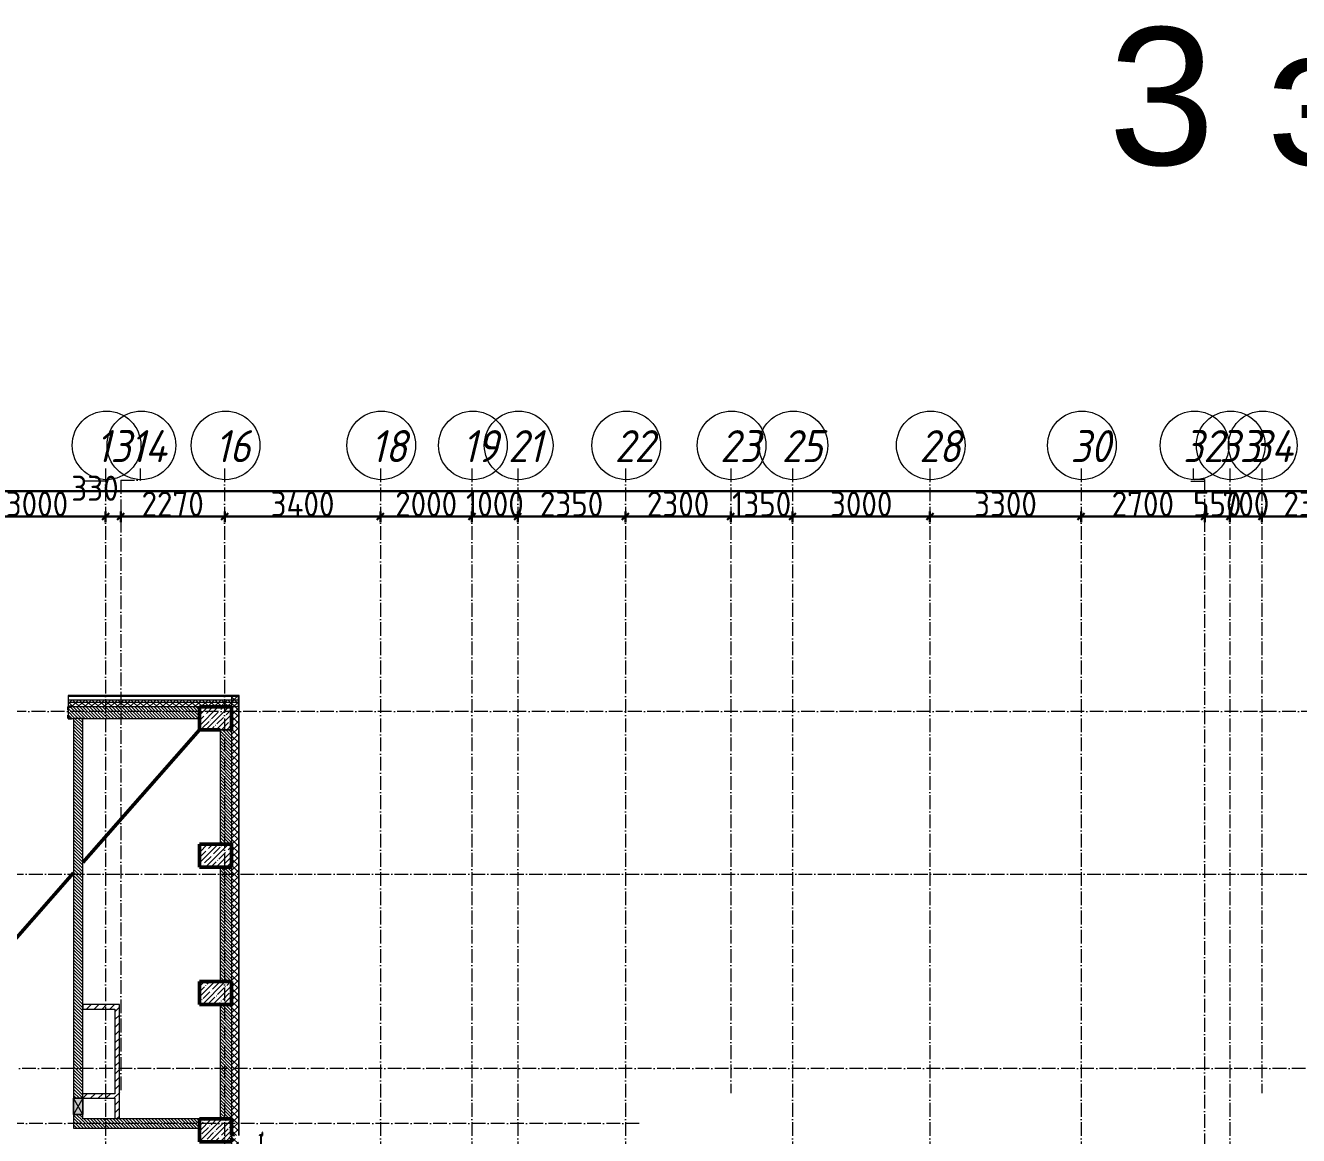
# Model space of a CAD drawing. Header units: millimetres. Extents: x -12989 to 629078, y -109036 to 555275.
# Drawn here: x 302971 to 330771, y -10545 to 13704 of the extents above; entities that cross this region are included whole.
import ezdxf

# ---------------------------------------------------------------- set-up
doc = ezdxf.new("R2010")
doc.units = ezdxf.units.MM
doc.linetypes.add('50_200_ШТРИХ_1Т_ш5_п1_п1_', pattern=[700, 500, -100, 0, -100])
for name, color, linetype, lineweight in [('4 -стяжа', 7, 'Continuous', 30), ('A-____-____-DIMS', 7, 'Continuous', 9), ('A-DETL-____-OTLN-1', 7, 'Continuous', 50), ('A-DETL-GENF-OTLN', 7, 'Continuous', 9), ('A-GENM-____-MCUT', 7, 'Continuous', 25), ('A-GENM-____-OTLN', 7, 'Continuous', 9), ('A-GENM-____-OTLN-1', 7, 'Continuous', 25), ('A-GLAZ-____-OTLN', 7, 'Continuous', 9), ('A-WALL-____-MCUT', 7, 'Continuous', 13), ('A-WALL-____-MCUT-1', 7, 'Continuous', 9), ('A-WALL-____-PATT-1', 7, 'Continuous', 9), ('A-WALL-FNSH-MCUT-1', 7, 'Continuous', 9), ('S-COLS-____-MCUT', 7, 'Continuous', 50), ('S-COLS-____-OTLN', 7, 'Continuous', 9), ('S-GRID-____-IDEN', 7, 'Continuous', 9), ('S-GRID-____-OTLN', 7, 'Continuous', 9), ('S-GRID-____-OTLN-1', 7, '50_200_ШТРИХ_1Т_ш5_п1_п1_', 9)]:
    doc.layers.add(name, color=color, linetype=linetype, lineweight=lineweight)
doc.layers.get('4 -стяжа').off()
doc.styles.add('ISOCPEUR_I_9', font='isocpeui.ttf', dxfattribs={"width": 0.9, "height": 250})
doc.styles.get("Standard").update_dxf_attribs({"font": 'arial.ttf'})
doc.styles.add('СПДС', font='isocpeur.ttf', dxfattribs={"width": 0.9})
doc.dimstyles.new('ISO-2_5_0_9К_БОЛЬШОЙ_ОСИ', dxfattribs={"dimscale": 304.8, "dimtxt": 248.995294, "dimasz": 0.492126, "dimexe": 0.393701, "dimexo": 0, "dimgap": 0, "dimtad": 1, "dimdec": 0, "dimzin": 0, "dimdsep": 46, "dimtxsty": 'ISOCPEUR_I_9', "dimblk1": 'OBLIQUE', "dimblk2": 'OBLIQUE', "dimsah": 1, "dimcen": 0.09, "dimdle": 0.393701, "dimazin": 0, "dimtfac": 1, "dimtdec": 4, "dimtix": 1, "dimtmove": 0, "dimatfit": 3, "dimfxl": 1, "dimtvp": 1, "dimtolj": 1, "dimtzin": 0, "dimarcsym": 2})
doc.dimstyles.new('ISO-2_5_0_9К_БОЛЬШОЙ_ОСИ_1', dxfattribs={"dimscale": 304.8, "dimtxt": 248.995294, "dimasz": 0.492126, "dimexe": 0.393701, "dimexo": 0, "dimgap": 0, "dimtad": 1, "dimdec": 0, "dimzin": 0, "dimdsep": 46, "dimtxsty": 'ISOCPEUR_I_9', "dimblk1": 'OBLIQUE', "dimblk2": 'OBLIQUE', "dimsah": 1, "dimcen": 0.09, "dimdle": 0.393701, "dimazin": 0, "dimtfac": 1, "dimtdec": 4, "dimtix": 1, "dimtmove": 1, "dimatfit": 3, "dimfxl": 1, "dimtvp": 1, "dimtolj": 1, "dimtzin": 0, "dimarcsym": 2})
doc.dimstyles.new('ISO-2_5_0_9К_БОЛЬШОЙ_ОСИ_2', dxfattribs={"dimscale": 304.8, "dimtxt": 248.995294, "dimasz": 0.492126, "dimexe": 0.393701, "dimexo": 0, "dimgap": 0, "dimtad": 1, "dimdec": 0, "dimzin": 0, "dimdsep": 46, "dimtxsty": 'ISOCPEUR_I_9', "dimblk1": 'OBLIQUE', "dimblk2": 'OBLIQUE', "dimsah": 1, "dimcen": 0.09, "dimdle": 0.393701, "dimazin": 0, "dimtfac": 1, "dimtdec": 4, "dimtix": 1, "dimtmove": 2, "dimatfit": 3, "dimfxl": 1, "dimtvp": 1, "dimtolj": 1, "dimtzin": 0, "dimarcsym": 2})
pattern_1 = [(45, (283770.71, -86863.46), (-70.71068, 70.71068), []), (135, (283770.71, -86863.46), (-70.71068, -70.71068), [])]
pattern_2 = [(135, (283770.707, -86863.456), (-35.35534, -35.35534), [])]
pattern_3 = [(45, (283770.71, -86863.46), (-84.85281, 84.85281), [])]

# ---------------------------------------------------------------- blocks, each defined once
blk = doc.blocks.new('BSC_Колонна _Прямоугольная - 500х700-25279857-АР1_План отверстий 3 этажа в осях 1-64_Ю-ЯЯ')
at = {"layer": 'S-COLS-____-OTLN'}
h = blk.add_hatch(dxfattribs=at)
h.set_pattern_fill('FP_16', color=256, style=0, pattern_type=2)
h.set_pattern_definition([(315, (-76431.04, 23350), (114.04925, 114.04925), []), (315, (-76431.04, 23235.95), (114.04925, 114.04925), [201.613, -40.323, 3.353, -36.97])])
h.paths.add_polyline_path([(-250, -350), (250, -350), (250, 350), (-250, 350), (-250, -55)], flags=0)
at = {"layer": 'S-COLS-____-MCUT'}
for p, q in [((250, 350), (-250, 350)), ((-250, 350), (-250, -350)), ((250, -350), (250, 350)), ((-250, -350), (-170, -350)), ((-107, -350), (250, -350))]:
    blk.add_line(p, q, dxfattribs=at)
blk = doc.blocks.new('BSC_Колонна _Прямоугольная - 500х700-V69-АР1_План отверстий 3 этажа в осях 1-64_Ю-ЯЯ')
at = {"layer": 'S-COLS-____-OTLN'}
h = blk.add_hatch(dxfattribs=at)
h.set_pattern_fill('FP_78', color=256, style=0, pattern_type=2)
h.set_pattern_definition([(315, (-79431.04, 23350), (114.04925, 114.04925), []), (315, (-79431.04, 23235.95), (114.04925, 114.04925), [201.613, -40.323, 3.353, -36.97])])
h.paths.add_polyline_path([(-250, -350), (250, -350), (250, 350), (-250, 350)], flags=0)
at = {"layer": 'S-COLS-____-MCUT'}
for p, q in [((250, 350), (-250, 350)), ((-250, 350), (-250, -350)), ((250, -350), (250, 350)), ((-250, -350), (250, -350))]:
    blk.add_line(p, q, dxfattribs=at)
blk = doc.blocks.new('BSC_Колонна _Прямоугольная - 500х700-V70-АР1_План отверстий 3 этажа в осях 1-64_Ю-ЯЯ')
at = {"layer": 'S-COLS-____-OTLN'}
h = blk.add_hatch(dxfattribs=at)
h.set_pattern_fill('FP_79', color=256, style=0, pattern_type=2)
h.set_pattern_definition([(315, (-82431.04, 23350), (114.04925, 114.04925), []), (315, (-82431.04, 23235.95), (114.04925, 114.04925), [201.613, -40.323, 3.353, -36.97])])
h.paths.add_polyline_path([(-250, -350), (250, -350), (250, 350), (-250, 350)], flags=0)
at = {"layer": 'S-COLS-____-MCUT'}
for p, q in [((250, 350), (-250, 350)), ((-250, 350), (-250, -350)), ((250, -350), (250, 350)), ((-250, -350), (250, -350))]:
    blk.add_line(p, q, dxfattribs=at)
blk = doc.blocks.new('Фахверк_СКБ_Уголок - 250_3380-27498580-АР1_План отверстий 3 этажа в осях 1-64_Ю-ЯЯ')
at = {"layer": 'A-GENM-____-MCUT'}
for p, q in [((200, 181), (125, 181)), ((125, 181), (125, 106)), ((125, 106), (131, 106)), ((131, 106), (131, 175)), ((131, 175), (200, 175)), ((200, 175), (200, 181)), ((131, -6), (125, -6)), ((125, -6), (125, -81)), ((125, -81), (200, -81)), ((131, -75), (131, -6)), ((200, -75), (131, -75)), ((200, -81), (200, -75))]:
    blk.add_line(p, q, dxfattribs=at)
blk = doc.blocks.new('ЛМ_Арматурный стержень_ГОСТ 5781-82 - Ø 18 А240-29172526-АР1_План отверстий 3 этажа в осях 1-64_Ю-ЯЯ')
at = {"layer": 'A-GENM-____-OTLN'}
for p, q in [((24334, 76318), (24334, 75518)), ((24334, 76318), (24343, 76318)), ((24343, 76318), (24352, 76318)), ((24352, 75518), (24352, 76318)), ((24343, 75518), (24334, 75518)), ((24352, 75518), (24343, 75518))]:
    blk.add_line(p, q, dxfattribs=at)
blk = doc.blocks.new('ЛМ_Уголок_ГОСТ 8509-93 - L 63х63x6-29176215-АР1_План отверстий 3 этажа в осях 1-64_Ю-ЯЯ')
at = {"layer": 'A-GENM-____-MCUT'}
for p, q in [((24369, 76324), (24312, 76324)), ((24312, 76324), (24312, 76318)), ((24360, 76318), (24375, 76318)), ((24375, 76381), (24369, 76381)), ((24369, 76381), (24369, 76324)), ((24375, 76318), (24375, 76381))]:
    blk.add_line(p, q, dxfattribs=at)
blk = doc.blocks.new('ЛМ_Уголок_ГОСТ 8509-93 - L 63х63x6-29171483-АР1_План отверстий 3 этажа в осях 1-64_Ю-ЯЯ')
at = {"layer": 'A-GENM-____-OTLN'}
for p, q in [((23700, 76324), (23700, 76261)), ((23763, 76324), (23700, 76324)), ((23700, 76261), (23706, 76261)), ((23706, 76261), (23706, 76318)), ((23706, 76318), (23763, 76318)), ((23763, 76318), (23763, 76324))]:
    blk.add_line(p, q, dxfattribs=at)
blk = doc.blocks.new('AR_Отверстие прямоугольное _в стене_ - AR_Отверстие прямоугольное _в стене__ОВ-36906073-АР1_План отверстий 3 этажа в осях 1-64_Ю-ЯЯ')
at = {"layer": 'A-GLAZ-____-OTLN'}
blk.add_hatch(color=256, dxfattribs=at).paths.add_polyline_path([(175, 100), (-175, 100), (-175, -100), (175, -100)], flags=0)
at = {"layer": 'A-DETL-GENF-OTLN'}
for p, q in [((-175, -100), (-175, 100)), ((-175, 100), (175, 100)), ((175, 100), (-175, -100)), ((-175, 100), (175, -100)), ((175, 100), (-175, 100)), ((-175, 100), (-175, -100)), ((175, 100), (175, -100)), ((175, -100), (175, 100)), ((175, -100), (-175, -100)), ((-175, -100), (175, -100))]:
    blk.add_line(p, q, dxfattribs=at)
blk = doc.blocks.new('Ось сетки - Круг_Ø6_00__ISO-2_5_0_9K_-25732049-АР1_План отверстий 3 этажа в осях 1-64_Ю-ЯЯ')
at = {"layer": 'S-GRID-____-IDEN'}
blk.add_circle((0, 0), 3, dxfattribs=at)
blk = doc.blocks.new('_Oblique')
at = {"color": 0, "linetype": 'ByBlock', "lineweight": -2}
blk.add_line((-0.5, -0.5), (0.5, 0.5), dxfattribs=at)
blk = doc.blocks.new('*D2840')
at = {"layer": 'A-____-____-DIMS', "color": 0, "lineweight": -2, "transparency": 16777216}
for p, q in [((301721, 3083), (301721, 2857)), ((304721, 3083), (304721, 2857)), ((301601, 2977), (304841, 2977))]:
    blk.add_line(p, q, dxfattribs=at)
at = {"layer": 'Defpoints', "color": 0, "transparency": 16777216}
for p in [(301721, 3083), (304721, 3083), (304721, 2977)]:
    blk.add_point(p, dxfattribs=at)
at = {"layer": 'A-____-____-DIMS', "color": 0, "lineweight": -2, "transparency": 16777216, "xscale": 150, "yscale": 150, "zscale": 150, "rotation": 180}
blk.add_blockref('_Oblique', (301721, 2977), dxfattribs=at)
at = {"layer": 'A-____-____-DIMS', "color": 0, "lineweight": -2, "transparency": 16777216, "xscale": 150, "yscale": 150, "zscale": 150}
blk.add_blockref('_Oblique', (304721, 2977), dxfattribs=at)
at = {"layer": 'A-____-____-DIMS', "color": 0, "transparency": 16777216, "insert": (303221, 3251), "char_height": 548.6, "attachment_point": 5, "style": 'СПДС'}
blk.add_mtext('\\A1;3000', dxfattribs=at)
blk = doc.blocks.new('*D2841')
at = {"layer": 'A-____-____-DIMS', "color": 0, "lineweight": -2, "transparency": 16777216}
for p, q in [((304721, 3083), (304721, 2857)), ((305051, 3083), (305051, 2857)), ((304601, 2977), (305171, 2977))]:
    blk.add_line(p, q, dxfattribs=at)
at = {"layer": 'Defpoints', "color": 0, "transparency": 16777216}
for p in [(304721, 3083), (305051, 3083), (305051, 2977)]:
    blk.add_point(p, dxfattribs=at)
at = {"layer": 'A-____-____-DIMS', "color": 0, "lineweight": -2, "transparency": 16777216, "xscale": 150, "yscale": 150, "zscale": 150, "rotation": 180}
blk.add_blockref('_Oblique', (304721, 2977), dxfattribs=at)
at = {"layer": 'A-____-____-DIMS', "color": 0, "lineweight": -2, "transparency": 16777216, "xscale": 150, "yscale": 150, "zscale": 150}
blk.add_blockref('_Oblique', (305051, 2977), dxfattribs=at)
at = {"layer": 'A-____-____-DIMS', "color": 0, "transparency": 16777216, "insert": (303972, 3868), "char_height": 548.6, "attachment_point": 1, "line_spacing_factor": 1.149209, "style": 'СПДС'}
blk.add_mtext('\\A1;330', dxfattribs=at)
blk = doc.blocks.new('*D2842')
at = {"layer": 'A-____-____-DIMS', "color": 0, "lineweight": -2, "transparency": 16777216}
for p, q in [((305051, 3083), (305051, 2857)), ((307321, 3083), (307321, 2857)), ((304931, 2977), (307441, 2977))]:
    blk.add_line(p, q, dxfattribs=at)
at = {"layer": 'Defpoints', "color": 0, "transparency": 16777216}
for p in [(305051, 3083), (307321, 3083), (307321, 2977)]:
    blk.add_point(p, dxfattribs=at)
at = {"layer": 'A-____-____-DIMS', "color": 0, "lineweight": -2, "transparency": 16777216, "xscale": 150, "yscale": 150, "zscale": 150, "rotation": 180}
blk.add_blockref('_Oblique', (305051, 2977), dxfattribs=at)
at = {"layer": 'A-____-____-DIMS', "color": 0, "lineweight": -2, "transparency": 16777216, "xscale": 150, "yscale": 150, "zscale": 150}
blk.add_blockref('_Oblique', (307321, 2977), dxfattribs=at)
at = {"layer": 'A-____-____-DIMS', "color": 0, "transparency": 16777216, "insert": (306186, 3251), "char_height": 548.6, "attachment_point": 5, "style": 'СПДС'}
blk.add_mtext('\\A1;2270', dxfattribs=at)
blk = doc.blocks.new('*D2843')
at = {"layer": 'A-____-____-DIMS', "color": 0, "lineweight": -2, "transparency": 16777216}
for p, q in [((307321, 3083), (307321, 2857)), ((310721, 3083), (310721, 2857)), ((307201, 2977), (310841, 2977))]:
    blk.add_line(p, q, dxfattribs=at)
at = {"layer": 'Defpoints', "color": 0, "transparency": 16777216}
for p in [(307321, 3083), (310721, 3083), (310721, 2977)]:
    blk.add_point(p, dxfattribs=at)
at = {"layer": 'A-____-____-DIMS', "color": 0, "lineweight": -2, "transparency": 16777216, "xscale": 150, "yscale": 150, "zscale": 150, "rotation": 180}
blk.add_blockref('_Oblique', (307321, 2977), dxfattribs=at)
at = {"layer": 'A-____-____-DIMS', "color": 0, "lineweight": -2, "transparency": 16777216, "xscale": 150, "yscale": 150, "zscale": 150}
blk.add_blockref('_Oblique', (310721, 2977), dxfattribs=at)
at = {"layer": 'A-____-____-DIMS', "color": 0, "transparency": 16777216, "insert": (309021, 3251), "char_height": 548.6, "attachment_point": 5, "style": 'СПДС'}
blk.add_mtext('\\A1;3400', dxfattribs=at)
blk = doc.blocks.new('*D2844')
at = {"layer": 'A-____-____-DIMS', "color": 0, "lineweight": -2, "transparency": 16777216}
for p, q in [((310721, 3083), (310721, 2857)), ((312721, 3083), (312721, 2857)), ((310601, 2977), (312841, 2977))]:
    blk.add_line(p, q, dxfattribs=at)
at = {"layer": 'Defpoints', "color": 0, "transparency": 16777216}
for p in [(310721, 3083), (312721, 3083), (312721, 2977)]:
    blk.add_point(p, dxfattribs=at)
at = {"layer": 'A-____-____-DIMS', "color": 0, "lineweight": -2, "transparency": 16777216, "xscale": 150, "yscale": 150, "zscale": 150, "rotation": 180}
blk.add_blockref('_Oblique', (310721, 2977), dxfattribs=at)
at = {"layer": 'A-____-____-DIMS', "color": 0, "lineweight": -2, "transparency": 16777216, "xscale": 150, "yscale": 150, "zscale": 150}
blk.add_blockref('_Oblique', (312721, 2977), dxfattribs=at)
at = {"layer": 'A-____-____-DIMS', "color": 0, "transparency": 16777216, "insert": (311721, 3251), "char_height": 548.6, "attachment_point": 5, "style": 'СПДС'}
blk.add_mtext('\\A1;2000', dxfattribs=at)
blk = doc.blocks.new('*D2845')
at = {"layer": 'A-____-____-DIMS', "color": 0, "lineweight": -2, "transparency": 16777216}
for p, q in [((312721, 3083), (312721, 2857)), ((313721, 3083), (313721, 2857)), ((312721, 2977), (312571, 2977)), ((312721, 2977), (313721, 2977)), ((313721, 2977), (313871, 2977))]:
    blk.add_line(p, q, dxfattribs=at)
at = {"layer": 'Defpoints', "color": 0, "transparency": 16777216}
for p in [(312721, 3083), (313721, 3083), (313721, 2977)]:
    blk.add_point(p, dxfattribs=at)
at = {"layer": 'A-____-____-DIMS', "color": 0, "lineweight": -2, "transparency": 16777216, "xscale": 150, "yscale": 150, "zscale": 150}
blk.add_blockref('_Oblique', (312721, 2977), dxfattribs=at)
at = {"layer": 'A-____-____-DIMS', "color": 0, "lineweight": -2, "transparency": 16777216, "xscale": 150, "yscale": 150, "zscale": 150, "rotation": 180}
blk.add_blockref('_Oblique', (313721, 2977), dxfattribs=at)
at = {"layer": 'A-____-____-DIMS', "color": 0, "transparency": 16777216, "insert": (313221, 3251), "char_height": 548.6, "attachment_point": 5, "style": 'СПДС'}
blk.add_mtext('\\A1;1000', dxfattribs=at)
blk = doc.blocks.new('*D2846')
at = {"layer": 'A-____-____-DIMS', "color": 0, "lineweight": -2, "transparency": 16777216}
for p, q in [((313721, 3083), (313721, 2857)), ((316071, 3083), (316071, 2857)), ((313601, 2977), (316191, 2977))]:
    blk.add_line(p, q, dxfattribs=at)
at = {"layer": 'Defpoints', "color": 0, "transparency": 16777216}
for p in [(313721, 3083), (316071, 3083), (316071, 2977)]:
    blk.add_point(p, dxfattribs=at)
at = {"layer": 'A-____-____-DIMS', "color": 0, "lineweight": -2, "transparency": 16777216, "xscale": 150, "yscale": 150, "zscale": 150, "rotation": 180}
blk.add_blockref('_Oblique', (313721, 2977), dxfattribs=at)
at = {"layer": 'A-____-____-DIMS', "color": 0, "lineweight": -2, "transparency": 16777216, "xscale": 150, "yscale": 150, "zscale": 150}
blk.add_blockref('_Oblique', (316071, 2977), dxfattribs=at)
at = {"layer": 'A-____-____-DIMS', "color": 0, "transparency": 16777216, "insert": (314896, 3251), "char_height": 548.6, "attachment_point": 5, "style": 'СПДС'}
blk.add_mtext('\\A1;2350', dxfattribs=at)
blk = doc.blocks.new('*D2847')
at = {"layer": 'A-____-____-DIMS', "color": 0, "lineweight": -2, "transparency": 16777216}
for p, q in [((316071, 3083), (316071, 2857)), ((318371, 3083), (318371, 2857)), ((315951, 2977), (318491, 2977))]:
    blk.add_line(p, q, dxfattribs=at)
at = {"layer": 'Defpoints', "color": 0, "transparency": 16777216}
for p in [(316071, 3083), (318371, 3083), (318371, 2977)]:
    blk.add_point(p, dxfattribs=at)
at = {"layer": 'A-____-____-DIMS', "color": 0, "lineweight": -2, "transparency": 16777216, "xscale": 150, "yscale": 150, "zscale": 150, "rotation": 180}
blk.add_blockref('_Oblique', (316071, 2977), dxfattribs=at)
at = {"layer": 'A-____-____-DIMS', "color": 0, "lineweight": -2, "transparency": 16777216, "xscale": 150, "yscale": 150, "zscale": 150}
blk.add_blockref('_Oblique', (318371, 2977), dxfattribs=at)
at = {"layer": 'A-____-____-DIMS', "color": 0, "transparency": 16777216, "insert": (317221, 3251), "char_height": 548.6, "attachment_point": 5, "style": 'СПДС'}
blk.add_mtext('\\A1;2300', dxfattribs=at)
blk = doc.blocks.new('*D2848')
at = {"layer": 'A-____-____-DIMS', "color": 0, "lineweight": -2, "transparency": 16777216}
for p, q in [((318371, 3083), (318371, 2857)), ((319721, 3083), (319721, 2857)), ((318251, 2977), (319841, 2977))]:
    blk.add_line(p, q, dxfattribs=at)
at = {"layer": 'Defpoints', "color": 0, "transparency": 16777216}
for p in [(318371, 3083), (319721, 3083), (319721, 2977)]:
    blk.add_point(p, dxfattribs=at)
at = {"layer": 'A-____-____-DIMS', "color": 0, "lineweight": -2, "transparency": 16777216, "xscale": 150, "yscale": 150, "zscale": 150, "rotation": 180}
blk.add_blockref('_Oblique', (318371, 2977), dxfattribs=at)
at = {"layer": 'A-____-____-DIMS', "color": 0, "lineweight": -2, "transparency": 16777216, "xscale": 150, "yscale": 150, "zscale": 150}
blk.add_blockref('_Oblique', (319721, 2977), dxfattribs=at)
at = {"layer": 'A-____-____-DIMS', "color": 0, "transparency": 16777216, "insert": (319046, 3251), "char_height": 548.6, "attachment_point": 5, "style": 'СПДС'}
blk.add_mtext('\\A1;1350', dxfattribs=at)
blk = doc.blocks.new('*D2849')
at = {"layer": 'A-____-____-DIMS', "color": 0, "lineweight": -2, "transparency": 16777216}
for p, q in [((319721, 3083), (319721, 2857)), ((322721, 3083), (322721, 2857)), ((319601, 2977), (322841, 2977))]:
    blk.add_line(p, q, dxfattribs=at)
at = {"layer": 'Defpoints', "color": 0, "transparency": 16777216}
for p in [(319721, 3083), (322721, 3083), (322721, 2977)]:
    blk.add_point(p, dxfattribs=at)
at = {"layer": 'A-____-____-DIMS', "color": 0, "lineweight": -2, "transparency": 16777216, "xscale": 150, "yscale": 150, "zscale": 150, "rotation": 180}
blk.add_blockref('_Oblique', (319721, 2977), dxfattribs=at)
at = {"layer": 'A-____-____-DIMS', "color": 0, "lineweight": -2, "transparency": 16777216, "xscale": 150, "yscale": 150, "zscale": 150}
blk.add_blockref('_Oblique', (322721, 2977), dxfattribs=at)
at = {"layer": 'A-____-____-DIMS', "color": 0, "transparency": 16777216, "insert": (321221, 3251), "char_height": 548.6, "attachment_point": 5, "style": 'СПДС'}
blk.add_mtext('\\A1;3000', dxfattribs=at)
blk = doc.blocks.new('*D2850')
at = {"layer": 'A-____-____-DIMS', "color": 0, "lineweight": -2, "transparency": 16777216}
for p, q in [((322721, 3083), (322721, 2857)), ((326021, 3083), (326021, 2857)), ((322601, 2977), (326141, 2977))]:
    blk.add_line(p, q, dxfattribs=at)
at = {"layer": 'Defpoints', "color": 0, "transparency": 16777216}
for p in [(322721, 3083), (326021, 3083), (326021, 2977)]:
    blk.add_point(p, dxfattribs=at)
at = {"layer": 'A-____-____-DIMS', "color": 0, "lineweight": -2, "transparency": 16777216, "xscale": 150, "yscale": 150, "zscale": 150, "rotation": 180}
blk.add_blockref('_Oblique', (322721, 2977), dxfattribs=at)
at = {"layer": 'A-____-____-DIMS', "color": 0, "lineweight": -2, "transparency": 16777216, "xscale": 150, "yscale": 150, "zscale": 150}
blk.add_blockref('_Oblique', (326021, 2977), dxfattribs=at)
at = {"layer": 'A-____-____-DIMS', "color": 0, "transparency": 16777216, "insert": (324371, 3251), "char_height": 548.6, "attachment_point": 5, "style": 'СПДС'}
blk.add_mtext('\\A1;3300', dxfattribs=at)
blk = doc.blocks.new('*D2851')
at = {"layer": 'A-____-____-DIMS', "color": 0, "lineweight": -2, "transparency": 16777216}
for p, q in [((326021, 3083), (326021, 2857)), ((328721, 3083), (328721, 2857)), ((325901, 2977), (328841, 2977))]:
    blk.add_line(p, q, dxfattribs=at)
at = {"layer": 'Defpoints', "color": 0, "transparency": 16777216}
for p in [(326021, 3083), (328721, 3083), (328721, 2977)]:
    blk.add_point(p, dxfattribs=at)
at = {"layer": 'A-____-____-DIMS', "color": 0, "lineweight": -2, "transparency": 16777216, "xscale": 150, "yscale": 150, "zscale": 150, "rotation": 180}
blk.add_blockref('_Oblique', (326021, 2977), dxfattribs=at)
at = {"layer": 'A-____-____-DIMS', "color": 0, "lineweight": -2, "transparency": 16777216, "xscale": 150, "yscale": 150, "zscale": 150}
blk.add_blockref('_Oblique', (328721, 2977), dxfattribs=at)
at = {"layer": 'A-____-____-DIMS', "color": 0, "transparency": 16777216, "insert": (327371, 3251), "char_height": 548.6, "attachment_point": 5, "style": 'СПДС'}
blk.add_mtext('\\A1;2700', dxfattribs=at)
blk = doc.blocks.new('*D2852')
at = {"layer": 'A-____-____-DIMS', "color": 0, "lineweight": -2, "transparency": 16777216}
for p, q in [((328721, 3083), (328721, 2857)), ((329271, 3083), (329271, 2857)), ((328721, 2977), (328571, 2977)), ((328721, 2977), (329271, 2977)), ((329271, 2977), (329421, 2977))]:
    blk.add_line(p, q, dxfattribs=at)
at = {"layer": 'Defpoints', "color": 0, "transparency": 16777216}
for p in [(328721, 3083), (329271, 3083), (329271, 2977)]:
    blk.add_point(p, dxfattribs=at)
at = {"layer": 'A-____-____-DIMS', "color": 0, "lineweight": -2, "transparency": 16777216, "xscale": 150, "yscale": 150, "zscale": 150}
blk.add_blockref('_Oblique', (328721, 2977), dxfattribs=at)
at = {"layer": 'A-____-____-DIMS', "color": 0, "lineweight": -2, "transparency": 16777216, "xscale": 150, "yscale": 150, "zscale": 150, "rotation": 180}
blk.add_blockref('_Oblique', (329271, 2977), dxfattribs=at)
at = {"layer": 'A-____-____-DIMS', "color": 0, "transparency": 16777216, "insert": (328996, 3251), "char_height": 548.6, "attachment_point": 5, "style": 'СПДС'}
blk.add_mtext('\\A1;550', dxfattribs=at)
blk = doc.blocks.new('*D2853')
at = {"layer": 'A-____-____-DIMS', "color": 0, "lineweight": -2, "transparency": 16777216}
for p, q in [((329271, 3083), (329271, 2857)), ((329971, 3083), (329971, 2857)), ((329271, 2977), (329121, 2977)), ((329271, 2977), (329971, 2977)), ((329971, 2977), (330121, 2977))]:
    blk.add_line(p, q, dxfattribs=at)
at = {"layer": 'Defpoints', "color": 0, "transparency": 16777216}
for p in [(329271, 3083), (329971, 3083), (329971, 2977)]:
    blk.add_point(p, dxfattribs=at)
at = {"layer": 'A-____-____-DIMS', "color": 0, "lineweight": -2, "transparency": 16777216, "xscale": 150, "yscale": 150, "zscale": 150}
blk.add_blockref('_Oblique', (329271, 2977), dxfattribs=at)
at = {"layer": 'A-____-____-DIMS', "color": 0, "lineweight": -2, "transparency": 16777216, "xscale": 150, "yscale": 150, "zscale": 150, "rotation": 180}
blk.add_blockref('_Oblique', (329971, 2977), dxfattribs=at)
at = {"layer": 'A-____-____-DIMS', "color": 0, "transparency": 16777216, "insert": (329621, 3251), "char_height": 548.6, "attachment_point": 5, "style": 'СПДС'}
blk.add_mtext('\\A1;700', dxfattribs=at)
blk = doc.blocks.new('*D2854')
at = {"layer": 'A-____-____-DIMS', "color": 0, "lineweight": -2, "transparency": 16777216}
for p, q in [((329971, 3083), (329971, 2857)), ((332271, 3083), (332271, 2857)), ((329851, 2977), (332391, 2977))]:
    blk.add_line(p, q, dxfattribs=at)
at = {"layer": 'Defpoints', "color": 0, "transparency": 16777216}
for p in [(329971, 3083), (332271, 3083), (332271, 2977)]:
    blk.add_point(p, dxfattribs=at)
at = {"layer": 'A-____-____-DIMS', "color": 0, "lineweight": -2, "transparency": 16777216, "xscale": 150, "yscale": 150, "zscale": 150, "rotation": 180}
blk.add_blockref('_Oblique', (329971, 2977), dxfattribs=at)
at = {"layer": 'A-____-____-DIMS', "color": 0, "lineweight": -2, "transparency": 16777216, "xscale": 150, "yscale": 150, "zscale": 150}
blk.add_blockref('_Oblique', (332271, 2977), dxfattribs=at)
at = {"layer": 'A-____-____-DIMS', "color": 0, "transparency": 16777216, "insert": (331121, 3251), "char_height": 548.6, "attachment_point": 5, "style": 'СПДС'}
blk.add_mtext('\\A1;2300', dxfattribs=at)
blk = doc.blocks.new('*D2873')
at = {"layer": 'A-____-____-DIMS', "color": 0, "lineweight": -2, "transparency": 16777216}
for p, q in [((281421, 3635), (281421, 3409)), ((384921, 3635), (384921, 3409)), ((281301, 3529), (332155, 3529)), ((385041, 3529), (334032, 3529))]:
    blk.add_line(p, q, dxfattribs=at)
at = {"layer": 'Defpoints', "color": 0, "transparency": 16777216}
for p in [(281421, 3635), (384921, 3635), (384921, 3529)]:
    blk.add_point(p, dxfattribs=at)
at = {"layer": 'A-____-____-DIMS', "color": 0, "lineweight": -2, "transparency": 16777216, "xscale": 150, "yscale": 150, "zscale": 150, "rotation": 180}
blk.add_blockref('_Oblique', (281421, 3529), dxfattribs=at)
at = {"layer": 'A-____-____-DIMS', "color": 0, "lineweight": -2, "transparency": 16777216, "xscale": 150, "yscale": 150, "zscale": 150}
blk.add_blockref('_Oblique', (384921, 3529), dxfattribs=at)
at = {"layer": 'A-____-____-DIMS', "color": 0, "transparency": 16777216, "insert": (332155, 4055), "char_height": 548.6, "attachment_point": 1, "line_spacing_factor": 1.149209, "style": 'СПДС'}
blk.add_mtext('\\A1;103500', dxfattribs=at)
blk = doc.blocks.new('3эт')
at = {"layer": 'S-GRID-____-OTLN-1', "color": 251, "ltscale": 0.6, "true_color": 0x636466}
for p, q in [((304720.7, 4029.4), (304720.7, -33971.9)), ((305481.8, 3771.1), (305481.8, 4029.4)), ((307320.7, 4029.4), (307320.7, -20188)), ((310720.7, 4029.4), (310720.7, -33971.9)), ((312720.7, 4029.4), (312720.7, -20188)), ((313720.7, 4029.4), (313720.7, -33971.9)), ((316070.7, 4029.4), (316070.7, -20188)), ((318370.7, 4029.4), (318370.7, -9616.1)), ((319720.7, 4029.4), (319720.7, -33971.9)), ((322720.7, 4029.4), (322720.7, -33971.9)), ((326020.7, 4029.4), (326020.7, -20188)), ((328480.3, 3785.7), (328480.3, 4029.4)), ((329270.7, 4029.4), (329270.7, -33971.9)), ((329970.7, 4029.4), (329970.7, -9616.1)), ((305050.7, 3771.1), (305050.7, -9616.1)), ((305050.7, 3771.1), (305481.8, 3771.1)), ((328720.7, 3785.7), (328480.3, 3785.7)), ((328720.7, 3785.7), (328720.7, -33833.1)), ((387845.1, -1282.4), (279101.9, -1282.4)), ((279101.9, -4832.4), (387845.1, -4832.4)), ((330925.3, -9082.4), (279101.9, -9082.4)), ((316375.7, -10282.4), (279101.9, -10282.4))]:
    blk.add_line(p, q, dxfattribs=at)
at = {"layer": 'S-GRID-____-IDEN', "xscale": 250, "yscale": 250, "zscale": 99.99999999999993, "rotation": 180}
for p in [(304740.6, 4531.9), (305501.7, 4531.9), (307340.6, 4531.9), (310740.6, 4531.9), (312740.6, 4531.9), (313740.6, 4531.9), (316090.6, 4531.9), (318390.6, 4531.9), (319740.6, 4531.9), (322740.6, 4531.9), (326040.6, 4531.9), (328500.2, 4531.9), (329290.6, 4531.9), (329990.6, 4531.9)]:
    blk.add_blockref('Ось сетки - Круг_Ø6_00__ISO-2_5_0_9K_-25732049-АР1_План отверстий 3 этажа в осях 1-64_Ю-ЯЯ', p, dxfattribs=at)
at = {"layer": 'S-GRID-____-IDEN', "char_height": 700, "attachment_point": 1, "style": 'ISOCPEUR_I_9'}
for s, insert, width in [('13', (304513, 4864.3), 346.329), ('14', (305265.1, 4864.3), 367.975), ('16', (307113, 4864.3), 346.329), ('18', (310513, 4864.3), 346.329), ('19', (312513, 4864.3), 346.329), ('21', (313513, 4864.3), 346.329), ('22', (315839.1, 4864.3), 404.05), ('23', (318139.1, 4864.3), 404.05), ('25', (319489.1, 4864.3), 404.05), ('28', (322489.1, 4864.3), 404.05), ('30', (325789.1, 4864.3), 404.05), ('32', (328248.7, 4864.3), 404.05), ('33', (329039.1, 4864.3), 404.05), ('34', (329730.1, 4864.3), 425.696)]:
    blk.add_mtext(s, dxfattribs=dict(at, insert=insert, width=width))
at = {"layer": 'A-____-____-DIMS'}
for base, p1, p2, dimstyle, override, picture, middle in [((384920.7, 3529.2), (281420.7, 3635.3), (384920.7, 3635.3), 'ISO-2_5_0_9К_БОЛЬШОЙ_ОСИ_2', {"dimtxt": 1.8, "dimpost": '<>', "dimtxsty": 'СПДС', "dimfxl": 103500}, '*D2873', (333093.6, 3689.2)), ((305050.7, 2977), (304720.7, 3083.1), (305050.7, 3083.1), 'ISO-2_5_0_9К_БОЛЬШОЙ_ОСИ_1', {"dimtxt": 1.8, "dimpost": '<>', "dimtxsty": 'СПДС', "dimfxl": 330}, '*D2841', (304441.3, 3136.9))]:
    dim = blk.add_linear_dim(base=base, p1=p1, p2=p2, dimstyle=dimstyle, override=override, dxfattribs=at)
    dim.commit()
    dim.dimension.update_dxf_attribs({"geometry": picture, "text_midpoint": middle, "dimtype": 160})
for base, p1, p2, override, picture, middle in [((304720.7, 2977), (301720.7, 3083.1), (304720.7, 3083.1), {"dimtxt": 1.8, "dimpost": '<>', "dimtxsty": 'СПДС', "dimfxl": 3000}, '*D2840', (303220.7, 3251.3)), ((307320.7, 2977), (305050.7, 3083.1), (307320.7, 3083.1), {"dimtxt": 1.8, "dimpost": '<>', "dimtxsty": 'СПДС', "dimfxl": 2270}, '*D2842', (306185.7, 3251.3)), ((310720.7, 2977), (307320.7, 3083.1), (310720.7, 3083.1), {"dimtxt": 1.8, "dimpost": '<>', "dimtxsty": 'СПДС', "dimfxl": 3400}, '*D2843', (309020.7, 3251.3)), ((312720.7, 2977), (310720.7, 3083.1), (312720.7, 3083.1), {"dimtxt": 1.8, "dimpost": '<>', "dimtxsty": 'СПДС', "dimfxl": 2000}, '*D2844', (311720.7, 3251.3)), ((313720.7, 2977), (312720.7, 3083.1), (313720.7, 3083.1), {"dimtxt": 1.8, "dimpost": '<>', "dimtxsty": 'СПДС', "dimfxl": 1000}, '*D2845', (313220.7, 3251.3)), ((316070.7, 2977), (313720.7, 3083.1), (316070.7, 3083.1), {"dimtxt": 1.8, "dimpost": '<>', "dimtxsty": 'СПДС', "dimfxl": 2350}, '*D2846', (314895.7, 3251.3)), ((318370.7, 2977), (316070.7, 3083.1), (318370.7, 3083.1), {"dimtxt": 1.8, "dimpost": '<>', "dimtxsty": 'СПДС', "dimfxl": 2300}, '*D2847', (317220.7, 3251.3)), ((319720.7, 2977), (318370.7, 3083.1), (319720.7, 3083.1), {"dimtxt": 1.8, "dimpost": '<>', "dimtxsty": 'СПДС', "dimfxl": 1350}, '*D2848', (319045.7, 3251.3)), ((322720.7, 2977), (319720.7, 3083.1), (322720.7, 3083.1), {"dimtxt": 1.8, "dimpost": '<>', "dimtxsty": 'СПДС', "dimfxl": 3000}, '*D2849', (321220.7, 3251.3)), ((326020.7, 2977), (322720.7, 3083.1), (326020.7, 3083.1), {"dimtxt": 1.8, "dimpost": '<>', "dimtxsty": 'СПДС', "dimfxl": 3300}, '*D2850', (324370.7, 3251.3)), ((328720.7, 2977), (326020.7, 3083.1), (328720.7, 3083.1), {"dimtxt": 1.8, "dimpost": '<>', "dimtxsty": 'СПДС', "dimfxl": 2700}, '*D2851', (327370.7, 3251.3)), ((329270.7, 2977), (328720.7, 3083.1), (329270.7, 3083.1), {"dimtxt": 1.8, "dimpost": '<>', "dimtxsty": 'СПДС', "dimfxl": 550}, '*D2852', (328995.7, 3251.3)), ((329970.7, 2977), (329270.7, 3083.1), (329970.7, 3083.1), {"dimtxt": 1.8, "dimpost": '<>', "dimtxsty": 'СПДС', "dimfxl": 700}, '*D2853', (329620.7, 3251.3)), ((332270.7, 2977), (329970.7, 3083.1), (332270.7, 3083.1), {"dimtxt": 1.8, "dimpost": '<>', "dimtxsty": 'СПДС', "dimfxl": 2300}, '*D2854', (331120.7, 3251.3))]:
    dim = blk.add_linear_dim(base=base, p1=p1, p2=p2, dimstyle='ISO-2_5_0_9К_БОЛЬШОЙ_ОСИ', override=override, dxfattribs=at)
    dim.commit()
    dim.dimension.update_dxf_attribs({"geometry": picture, "text_midpoint": middle})

msp = doc.modelspace()

# ---------------------------------------------------------------- hatches: boundary and pattern name
at = {"layer": 'A-WALL-____-PATT-1'}
h = msp.add_hatch(dxfattribs=at)
h.set_pattern_fill('FP_6', color=256, style=0, pattern_type=2)
h.set_pattern_definition([(45, (283770.71, -86863.46), (-85.53659, 85.53659), []), (45, (283827.73, -86863.46), (-85.53659, 85.53659), [])])
h.paths.add_polyline_path([(307639.7074, -952.4142), (307639.7074, -932.4142), (307620.7074, -932.4142), (307620.7074, -952.4142)], flags=0)
h.paths.add_polyline_path([(307470.7074, -952.4142), (307470.7074, -932.4142), (303900.7074, -932.4142), (303900.7074, -952.4142), (304966.2529, -952.4142)], flags=0)
h.paths.add_polyline_path([(294400.7074, -952.4142), (294400.7074, -932.4142), (281090.7074, -932.4142), (281090.7074, -952.4142), (290826.5386, -952.4142)], flags=0)
h = msp.add_hatch(dxfattribs=at)
h.set_pattern_fill('FP_4', color=256, style=0, pattern_type=2)
h.set_pattern_definition(pattern_1)
h.paths.add_polyline_path([(304966.2529, -1082.4142), (307620.7074, -1082.4142), (307620.7074, -1032.4142), (303900.7074, -1032.4142), (303900.7074, -1082.4142)], flags=0)
h.paths.add_polyline_path([(294400.7074, -1082.4142), (294400.7074, -1032.4142), (281220.7074, -1032.4142), (281220.7074, -1082.4142), (290826.5386, -1082.4142)], flags=0)
h = msp.add_hatch(dxfattribs=at)
h.set_pattern_fill('FP_4', color=256, style=0, pattern_type=2)
h.set_pattern_definition(pattern_1)
h.paths.add_polyline_path([(307620.7074, -1182.4142), (307620.7074, -1082.4142), (303900.7074, -1082.4142), (303900.7074, -1176.4142), (303975.7074, -1176.4142), (303975.7074, -1182.4142), (304966.2529, -1182.4142)], flags=0)
h.paths.add_polyline_path([(294325.7074, -1182.4142), (294325.7074, -1176.4142), (294400.7074, -1176.4142), (294400.7074, -1082.4142), (281320.7074, -1082.4142), (281320.7074, -1182.4142), (293670.7074, -1182.4142)], flags=0)
h = msp.add_hatch(dxfattribs=at)
h.set_pattern_fill('FP_4', color=256, style=0, pattern_type=2)
h.set_pattern_definition(pattern_1)
h.paths.add_polyline_path([(307620.7074, -18932.4142), (307620.7074, -18182.4142), (307476.7074, -18182.4142), (307476.7074, -18257.4142), (307470.7074, -18257.4142), (307470.7074, -18932.4142), (307617.4494, -18932.4142)], flags=0)
h.paths.add_polyline_path([(307620.7074, -16382.4142), (307620.7074, -11345.4142), (307533.7074, -11345.4142), (307533.7074, -11351.4142), (307470.7074, -11351.4142), (307470.7074, -16307.4142), (307476.7074, -16307.4142), (307476.7074, -16382.4142)], flags=0)
h.paths.add_polyline_path([(307485.7074, -11345.4142), (307485.7074, -11323.4142), (307476.7074, -11324.071), (307476.7074, -11345.4142), (307480.7074, -11345.4142)], flags=0)
h.paths.add_polyline_path([(307480.7074, -11313.4142), (307485.7074, -11312.7573), (307486.4969, -11282.4142), (307620.7074, -11282.4142), (307620.7074, -10608.4142), (307485.7074, -10608.4142), (307485.7074, -10545.4142), (307476.7074, -10545.4142), (307476.7074, -10602.4142), (307470.7074, -10602.4142), (307470.7074, -10792.4142), (307490.7074, -10793.084), (307490.7074, -10802.4142), (307470.7074, -10803.071), (307470.7074, -11288.4142), (307476.7074, -11288.4142), (307476.7074, -11312.7573), (307480.7074, -11312.7573)], flags=0)
h.paths.add_polyline_path([(307620.7074, -10545.4142), (307620.7074, -932.4142), (307470.7074, -932.4142), (307470.7074, -10539.4142), (307533.7074, -10539.4142), (307533.7074, -10545.4142), (307617.4494, -10545.4142)], flags=0)
h = msp.add_hatch(dxfattribs=at)
h.set_pattern_fill('FP_9', color=256, style=0, pattern_type=2)
h.set_pattern_definition(pattern_2)
h.paths.add_polyline_path([(304020.7074, -1432.4142), (306770.7074, -1432.4142), (306770.7074, -1182.4142), (303906.7074, -1182.4142), (303906.7074, -1251.4142), (303900.7074, -1251.4142), (303900.7074, -1363.4142), (303906.7074, -1363.4142), (303906.7074, -1432.4142), (303975.7074, -1432.4142)], flags=0)
h = msp.add_hatch(dxfattribs=at)
h.set_pattern_fill('FP_9', color=256, style=0, pattern_type=2)
h.set_pattern_definition(pattern_2)
h.paths.add_polyline_path([(304220.7074, -10382.4142), (304220.7074, -10082.4142), (304020.7074, -10082.4142), (304020.7074, -10382.4142)], flags=0)
h.paths.add_polyline_path([(304220.7074, -9732.4142), (304220.7074, -1432.4142), (304020.7074, -1432.4142), (304020.7074, -9732.4142), (304210.4217, -9732.4142)], flags=0)
h = msp.add_hatch(dxfattribs=at)
h.set_pattern_fill('FP_9', color=256, style=0, pattern_type=2)
h.set_pattern_definition(pattern_2)
h.paths.add_polyline_path([(307470.7074, -4182.4142), (307470.7074, -1682.4142), (307220.7074, -1682.4142), (307220.7074, -4182.4142)], flags=0)
h = msp.add_hatch(dxfattribs=at)
h.set_pattern_fill('FP_9', color=256, style=0, pattern_type=2)
h.set_pattern_definition(pattern_2)
h.paths.add_polyline_path([(307470.7074, -7182.4142), (307470.7074, -4682.4142), (307220.7074, -4682.4142), (307220.7074, -7182.4142)], flags=0)
h = msp.add_hatch(dxfattribs=at)
h.set_pattern_fill('FP_7', color=256, style=0, pattern_type=2)
h.set_pattern_definition(pattern_3)
h.paths.add_polyline_path([(304920.7074, -7782.4142), (304920.7074, -7682.4142), (304220.7074, -7682.4142), (304220.7074, -7782.4142)], flags=0)
h = msp.add_hatch(dxfattribs=at)
h.set_pattern_fill('FP_7', color=256, style=0, pattern_type=2)
h.set_pattern_definition(pattern_3)
h.paths.add_polyline_path([(304966.2529, -10182.4142), (305020.7074, -10182.4142), (305020.7074, -7682.4142), (304920.7074, -7682.4142), (304920.7074, -10182.4142)], flags=0)
h = msp.add_hatch(dxfattribs=at)
h.set_pattern_fill('FP_9', color=256, style=0, pattern_type=2)
h.set_pattern_definition(pattern_2)
h.paths.add_polyline_path([(307470.7074, -10182.4142), (307470.7074, -7682.4142), (307220.7074, -7682.4142), (307220.7074, -10182.4142)], flags=0)
h = msp.add_hatch(dxfattribs=at)
h.set_pattern_fill('FP_7', color=256, style=0, pattern_type=2)
h.set_pattern_definition(pattern_3)
h.paths.add_polyline_path([(304920.7074, -9732.4142), (304920.7074, -9632.4142), (304220.7074, -9632.4142), (304220.7074, -9732.4142)], flags=0)
h = msp.add_hatch(dxfattribs=at)
h.set_pattern_fill('FP_9', color=256, style=0, pattern_type=2)
h.set_pattern_definition(pattern_2)
h.paths.add_polyline_path([(306733.7172, -10382.4142), (306770.7074, -10382.4142), (306770.7074, -10182.4142), (304220.7074, -10182.4142), (304220.7074, -10382.4142), (304966.2529, -10382.4142)], flags=0)
at = {"layer": 'S-COLS-____-OTLN'}
h = msp.add_hatch(dxfattribs=at)
h.set_pattern_fill('FP_12', color=256, style=0, pattern_type=2)
h.set_pattern_definition([(45, (283770.7, -86863.46), (-114.04925, 114.04925), []), (45, (283884.76, -86863.46), (-114.04925, 114.04925), [201.612, -40.322, 3.353, -36.97])])
h.paths.add_polyline_path([(307220.7074, -1682.4142), (307470.7074, -1682.4142), (307470.7074, -1182.4142), (306770.7074, -1182.4142), (306770.7074, -1682.4142)], flags=0)

# ---------------------------------------------------------------- linework, layer by layer
at = {"layer": 'A-DETL-____-OTLN-1'}
for p, q in [((304220.7074, -4580.1414), (306770.7074, -1682.4142)), ((297270.7074, -12477.8687), (304020.7074, -4807.4142))]:
    msp.add_line(p, q, dxfattribs=at)
at = {"layer": 'A-WALL-____-MCUT'}
for p, q in [((307620.7074, -952.4142), (303900.7074, -952.4142)), ((303900.7074, -952.4142), (303900.7074, -1176.4142)), ((307620.7074, -1182.4142), (307620.7074, -952.4142)), ((303900.7074, -1251.4142), (303900.7074, -1363.4142)), ((307620.7074, -1182.4142), (303975.7074, -1182.4142)), ((306770.7074, -1432.4142), (306770.7074, -1182.4142)), ((303975.7074, -1432.4142), (304020.7074, -1432.4142)), ((304020.7074, -1432.4142), (304020.7074, -9732.4142)), ((304220.7074, -9732.4142), (304220.7074, -1432.4142)), ((304220.7074, -1432.4142), (306770.7074, -1432.4142)), ((307220.7074, -1682.4142), (307220.7074, -4182.4142)), ((307470.7074, -1682.4142), (307470.7074, -4182.4142)), ((307220.7074, -4682.4142), (307220.7074, -7182.4142)), ((307470.7074, -4682.4142), (307470.7074, -7182.4142)), ((307220.7074, -7682.4142), (307220.7074, -10182.4142)), ((307470.7074, -7682.4142), (307470.7074, -10182.4142)), ((304020.7074, -10082.4142), (304020.7074, -10382.4142)), ((304220.7074, -10182.4142), (304220.7074, -10082.4142)), ((306770.7074, -10182.4142), (304220.7074, -10182.4142)), ((304020.7074, -10382.4142), (306770.7074, -10382.4142))]:
    msp.add_line(p, q, dxfattribs=at)
at = {"layer": 'A-WALL-____-MCUT-1'}
for p, q in [((307620.7074, -1032.4142), (303900.7074, -1032.4142)), ((307620.7074, -1082.4142), (303900.7074, -1082.4142)), ((307470.7074, -932.4142), (307470.7074, -1682.4142)), ((307620.7074, -932.4142), (307470.7074, -932.4142)), ((307620.7074, -933.4142), (307620.7074, -932.4142)), ((307626.7074, -10545.4142), (307626.7074, -933.4142)), ((307632.7074, -10545.4142), (307632.7074, -933.4142)), ((304220.7074, -1432.4142), (304020.7074, -1432.4142)), ((307470.7074, -1682.4142), (307220.7074, -1682.4142))]:
    msp.add_line(p, q, dxfattribs=at)
at = {"layer": 'A-WALL-FNSH-MCUT-1'}
for p, q in [((307470.7074, -932.4142), (303900.7074, -932.4142)), ((303900.7074, -932.4142), (303900.7074, -952.4142)), ((307639.7074, -932.4142), (307620.7074, -932.4142)), ((307620.7074, -933.4142), (307620.7074, -10545.4142)), ((307640.7074, -933.4142), (307620.7074, -933.4142)), ((307620.7074, -952.4142), (307639.7074, -952.4142)), ((307639.7074, -952.4142), (307639.7074, -932.4142)), ((307640.7074, -10545.4142), (307640.7074, -933.4142)), ((305020.7074, -7682.4142), (304220.7074, -7682.4142)), ((304220.7074, -7682.4142), (304220.7074, -7782.4142)), ((304220.7074, -7782.4142), (304920.7074, -7782.4142)), ((304920.7074, -7782.4142), (304920.7074, -9632.4142)), ((305020.7074, -10182.4142), (305020.7074, -7682.4142)), ((304920.7074, -9632.4142), (304220.7074, -9632.4142)), ((304220.7074, -9732.4142), (304920.7074, -9732.4142)), ((304920.7074, -9732.4142), (304920.7074, -10182.4142))]:
    msp.add_line(p, q, dxfattribs=at)
at = {"layer": 'S-COLS-____-MCUT'}
for p, q in [((307470.7074, -1182.4142), (306770.7074, -1182.4142)), ((306770.7074, -1182.4142), (306770.7074, -1682.4142)), ((307470.7074, -1682.4142), (307470.7074, -1182.4142)), ((306770.7074, -1682.4142), (307220.7074, -1682.4142))]:
    msp.add_line(p, q, dxfattribs=at)
at = {"layer": 'S-COLS-____-OTLN'}
msp.add_line((307220.7074, -1682.4142), (307470.7074, -1682.4142), dxfattribs=at)
at = {"layer": 'S-GRID-____-OTLN'}
for p, q in [((304720.7074, 3751.4613), (304265.8784, 3751.4613)), ((328720.7074, 3741.1376), (328415.8144, 3741.1376))]:
    msp.add_line(p, q, dxfattribs=at)

# ---------------------------------------------------------------- block references
at = {"layer": '4 -стяжа'}
msp.add_blockref('3эт', (0, 0), dxfattribs=at)
at = {"layer": 'A-GENM-____-OTLN'}
for name in ['ЛМ_Уголок_ГОСТ 8509-93 - L 63х63x6-29171483-АР1_План отверстий 3 этажа в осях 1-64_Ю-ЯЯ', 'ЛМ_Уголок_ГОСТ 8509-93 - L 63х63x6-29176215-АР1_План отверстий 3 этажа в осях 1-64_Ю-ЯЯ', 'ЛМ_Арматурный стержень_ГОСТ 5781-82 - Ø 18 А240-29172526-АР1_План отверстий 3 этажа в осях 1-64_Ю-ЯЯ']:
    msp.add_blockref(name, (283770.7074, -86863.4561), dxfattribs=at)
at = {"layer": 'A-GENM-____-OTLN-1'}
msp.add_blockref('Фахверк_СКБ_Уголок - 250_3380-27498580-АР1_План отверстий 3 этажа в осях 1-64_Ю-ЯЯ', (303775.7074, -1357.4142), dxfattribs=at)
at = {"layer": 'A-GLAZ-____-OTLN', "rotation": 269.9999999999999}
msp.add_blockref('AR_Отверстие прямоугольное _в стене_ - AR_Отверстие прямоугольное _в стене__ОВ-36906073-АР1_План отверстий 3 этажа в осях 1-64_Ю-ЯЯ', (304120.7074, -9907.4142), dxfattribs=at)
at = {"layer": 'S-COLS-____-OTLN', "rotation": 89.9999999999999}
for name, p in [('BSC_Колонна _Прямоугольная - 500х700-V70-АР1_План отверстий 3 этажа в осях 1-64_Ю-ЯЯ', (307120.7074, -4432.4142)), ('BSC_Колонна _Прямоугольная - 500х700-V69-АР1_План отверстий 3 этажа в осях 1-64_Ю-ЯЯ', (307120.7074, -7432.4142)), ('BSC_Колонна _Прямоугольная - 500х700-25279857-АР1_План отверстий 3 этажа в осях 1-64_Ю-ЯЯ', (307120.7074, -10432.4142))]:
    msp.add_blockref(name, p, dxfattribs=at)

# ---------------------------------------------------------------- texts
at = {"color": 1, "lineweight": 30, "insert": (326615.2005, 13659.2677), "char_height": 3000, "attachment_point": 1}
msp.add_mtext_dynamic_manual_height_columns('3 этаж', width=55251, gutter_width=1, heights=[0], dxfattribs=at)

doc.saveas('drawing.dxf')
